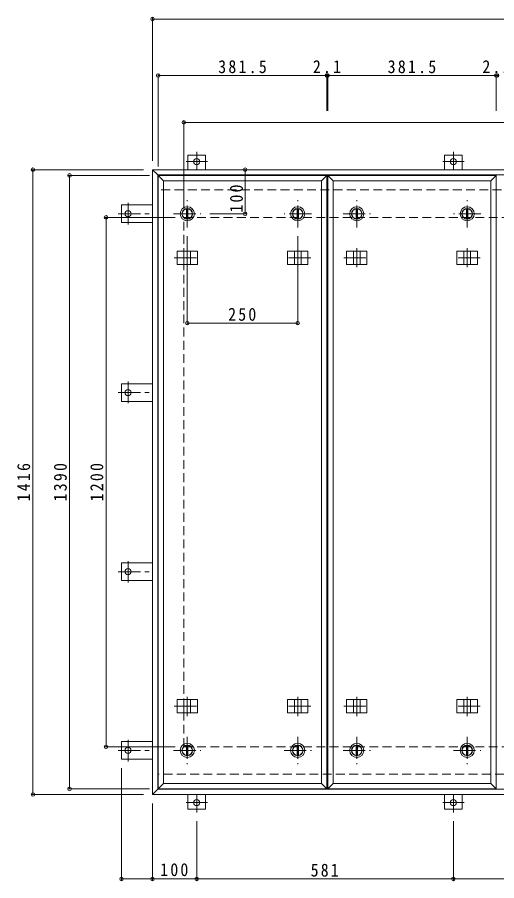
# Model space of a CAD drawing. Units: millimetres at full size, sheet at 1:10. Extents: x -2673 to 2748, y -1962 to 1787.
# Drawn here: x -2673 to -1587, y -200 to 1757 of the extents above; entities that cross this region are included whole.
import ezdxf

# ---------------------------------------------------------------- set-up
doc = ezdxf.new("R2010")
doc.units = ezdxf.units.MM
doc.header["$LTSCALE"] = 10
doc.header["$PDMODE"] = 32
doc.header["$PDSIZE"] = 8
doc.linetypes.add('CHAIN1', pattern=[8, 5, -1, 1, -1])
doc.linetypes.add('DASHED2', pattern=[3, 2, -1])
for name, color, linetype, lineweight in [('0-1_躯体', 2, 'DASHED2', 9), ('0-2_仕上', 3, 'Continuous', 9), ('0-3_建具', 4, 'Continuous', 9), ('0-C', 2, 'Continuous', 9), ('0-E', 3, 'Continuous', 9), ('0-F', 7, 'Continuous', 9)]:
    doc.layers.add(name, color=color, linetype=linetype, lineweight=lineweight)
doc.styles.add('ＭＳ ゴシック', font='')
doc.styles.get('ＭＳ ゴシック').set_extended_font_data('MS Gothic')

msp = doc.modelspace()

# ---------------------------------------------------------------- linework, layer by layer
at = {"layer": '0-1_躯体'}
for p, q in [((-436.56, 1365.62), (-2354.56, 1365.62)), ((-2295.56, 1303.62), (-495.56, 1303.62)), ((-2295.56, 103.62), (-2295.56, 1303.62)), ((-2295.56, 103.62), (-495.56, 103.62)), ((-821.19, 41.62), (-2354.56, 41.62))]:
    msp.add_line(p, q, dxfattribs=at)
at = {"layer": '0-2_仕上'}
for p, q in [((-2341.56, 1386.62), (-2353.56, 1398.62)), ((-2353.56, 1398.62), (-1972.06, 1398.62)), ((-2353.56, 8.62), (-2353.56, 1398.62)), ((-1984.06, 1386.62), (-1972.06, 1398.62)), ((-1972.06, 1398.62), (-1972.06, 8.62)), ((-1957.94, 1386.62), (-1969.94, 1398.62)), ((-1969.94, 1398.62), (-1588.44, 1398.62)), ((-1969.94, 8.62), (-1969.94, 1398.62)), ((-1600.44, 1386.62), (-1588.44, 1398.62)), ((-1588.44, 1398.62), (-1588.44, 8.62)), ((-2341.56, 1386.62), (-1984.06, 1386.62)), ((-2341.56, 20.62), (-2341.56, 1386.62)), ((-1984.06, 1386.62), (-1984.06, 20.62)), ((-1957.94, 1386.62), (-1600.44, 1386.62)), ((-1957.94, 20.62), (-1957.94, 1386.62)), ((-1600.44, 1386.62), (-1600.44, 20.62)), ((-2353.56, 8.62), (-2341.56, 20.62)), ((-1984.06, 20.62), (-2341.56, 20.62)), ((-1969.94, 8.62), (-1957.94, 20.62)), ((-1600.44, 20.62), (-1957.94, 20.62))]:
    msp.add_line(p, q, dxfattribs=at)
for points in [[(-1984.06, 20.62), (-1972.06, 8.62), (-2353.56, 8.62)], [(-1600.44, 20.62), (-1588.44, 8.62), (-1969.94, 8.62)]]:
    msp.add_lwpolyline(points, dxfattribs=at)
at = {"layer": '0-3_建具', "color": 2}
for p, q in [((-2366.56, 1411.62), (-2354.56, 1399.62)), ((-424.56, 1411.62), (-2366.56, 1411.62)), ((-2366.56, -4.38), (-2366.56, 1411.62)), ((-436.56, 1399.62), (-2354.56, 1399.62)), ((-2354.56, 7.62), (-2354.56, 1399.62)), ((-2366.56, -4.38), (-2354.56, 7.62)), ((-436.56, 7.62), (-2354.56, 7.62)), ((-424.56, -4.38), (-2366.56, -4.38))]:
    msp.add_line(p, q, dxfattribs=at)
at = {"layer": '0-3_建具', "linetype": 'CHAIN1'}
for p, q in [((-2287.81, 1233.74), (-2287.81, 1190.5)), ((-2037.81, 1233.74), (-2037.81, 1190.5)), ((-1904.19, 1233.74), (-1904.19, 1190.5)), ((-1654.19, 1233.74), (-1654.19, 1190.5)), ((-2317.22, 1211.62), (-2258.4, 1211.62)), ((-2008.4, 1211.62), (-2067.22, 1211.62)), ((-1933.6, 1211.62), (-1874.78, 1211.62)), ((-1624.78, 1211.62), (-1683.6, 1211.62)), ((-2287.81, 173.5), (-2287.81, 216.74)), ((-2037.81, 173.5), (-2037.81, 216.74)), ((-1904.19, 173.5), (-1904.19, 216.74)), ((-1654.19, 173.5), (-1654.19, 216.74)), ((-2317.22, 195.62), (-2258.4, 195.62)), ((-2008.4, 195.62), (-2067.22, 195.62)), ((-1933.6, 195.62), (-1874.78, 195.62)), ((-1624.78, 195.62), (-1683.6, 195.62))]:
    msp.add_line(p, q, dxfattribs=at)
at = {"layer": '0-3_建具'}
for p, q in [((-2310.9, 1226.62), (-2264.72, 1226.62)), ((-2310.9, 1226.62), (-2310.9, 1196.62)), ((-2295.31, 1226.62), (-2295.31, 1196.62)), ((-2280.31, 1226.62), (-2280.31, 1196.62)), ((-2264.72, 1226.62), (-2264.72, 1196.62)), ((-2014.72, 1226.62), (-2060.9, 1226.62)), ((-2060.9, 1226.62), (-2060.9, 1196.62)), ((-2045.31, 1226.62), (-2045.31, 1196.62)), ((-2030.31, 1226.62), (-2030.31, 1196.62)), ((-2014.72, 1226.62), (-2014.72, 1196.62)), ((-1927.27, 1226.62), (-1881.1, 1226.62)), ((-1927.27, 1226.62), (-1927.27, 1196.62)), ((-1911.69, 1226.62), (-1911.69, 1196.62)), ((-1896.69, 1226.62), (-1896.69, 1196.62)), ((-1881.1, 1226.62), (-1881.1, 1196.62)), ((-1631.1, 1226.62), (-1677.27, 1226.62)), ((-1677.27, 1226.62), (-1677.27, 1196.62)), ((-1661.69, 1226.62), (-1661.69, 1196.62)), ((-1646.69, 1226.62), (-1646.69, 1196.62)), ((-1631.1, 1226.62), (-1631.1, 1196.62)), ((-2310.9, 1196.62), (-2264.72, 1196.62)), ((-2014.72, 1196.62), (-2060.9, 1196.62)), ((-1927.27, 1196.62), (-1881.1, 1196.62)), ((-1631.1, 1196.62), (-1677.27, 1196.62)), ((-2310.9, 210.62), (-2264.72, 210.62)), ((-2310.9, 180.62), (-2310.9, 210.62)), ((-2295.31, 180.62), (-2295.31, 210.62)), ((-2280.31, 180.62), (-2280.31, 210.62)), ((-2264.72, 180.62), (-2264.72, 210.62)), ((-2014.72, 210.62), (-2060.9, 210.62)), ((-2060.9, 180.62), (-2060.9, 210.62)), ((-2045.31, 180.62), (-2045.31, 210.62)), ((-2030.31, 180.62), (-2030.31, 210.62)), ((-2014.72, 180.62), (-2014.72, 210.62)), ((-1927.27, 210.62), (-1881.1, 210.62)), ((-1927.27, 180.62), (-1927.27, 210.62)), ((-1911.69, 180.62), (-1911.69, 210.62)), ((-1896.69, 180.62), (-1896.69, 210.62)), ((-1881.1, 180.62), (-1881.1, 210.62)), ((-1631.1, 210.62), (-1677.27, 210.62)), ((-1677.27, 180.62), (-1677.27, 210.62)), ((-1661.69, 180.62), (-1661.69, 210.62)), ((-1646.69, 180.62), (-1646.69, 210.62)), ((-1631.1, 180.62), (-1631.1, 210.62)), ((-2310.9, 180.62), (-2264.72, 180.62)), ((-2014.72, 180.62), (-2060.9, 180.62)), ((-1927.27, 180.62), (-1881.1, 180.62)), ((-1631.1, 180.62), (-1677.27, 180.62))]:
    msp.add_line(p, q, dxfattribs=at)
at = {"layer": '0-C', "linetype": 'CHAIN1'}
for p, q in [((-2287.81, 1280.62), (-2287.81, 1342.62)), ((-2037.81, 1280.62), (-2037.81, 1342.62)), ((-1904.19, 1280.62), (-1904.19, 1342.62)), ((-1654.19, 1280.62), (-1654.19, 1342.62)), ((-2318.81, 1311.62), (-2256.81, 1311.62)), ((-2006.81, 1311.62), (-2068.81, 1311.62)), ((-1935.19, 1311.62), (-1873.19, 1311.62)), ((-1623.19, 1311.62), (-1685.19, 1311.62)), ((-2287.81, 126.62), (-2287.81, 64.62)), ((-2037.81, 126.62), (-2037.81, 64.62)), ((-1904.19, 126.62), (-1904.19, 64.62)), ((-1654.19, 126.62), (-1654.19, 64.62)), ((-2318.81, 95.62), (-2256.81, 95.62)), ((-2068.81, 95.62), (-2006.81, 95.62)), ((-1935.19, 95.62), (-1873.19, 95.62)), ((-1685.19, 95.62), (-1623.19, 95.62))]:
    msp.add_line(p, q, dxfattribs=at)
at = {"layer": '0-C'}
for p, q in [((-2289.31, 1323.02), (-2289.31, 1300.22)), ((-2286.31, 1323.02), (-2286.31, 1300.22)), ((-2039.31, 1323.02), (-2039.31, 1300.22)), ((-2036.31, 1323.02), (-2036.31, 1300.22)), ((-1905.69, 1323.02), (-1905.69, 1300.22)), ((-1902.69, 1323.02), (-1902.69, 1300.22)), ((-1655.69, 1323.02), (-1655.69, 1300.22)), ((-1652.69, 1323.02), (-1652.69, 1300.22)), ((-2289.31, 84.22), (-2289.31, 107.02)), ((-2286.31, 84.22), (-2286.31, 107.02)), ((-2039.31, 84.22), (-2039.31, 107.02)), ((-2036.31, 84.22), (-2036.31, 107.02)), ((-1905.69, 84.22), (-1905.69, 107.02)), ((-1902.69, 84.22), (-1902.69, 107.02)), ((-1655.69, 84.22), (-1655.69, 107.02)), ((-1652.69, 84.22), (-1652.69, 107.02))]:
    msp.add_line(p, q, dxfattribs=at)
for centre, radius in [((-2287.81, 1311.62), 16), ((-2287.81, 1311.62), 12), ((-2287.81, 1311.62), 11.5), ((-2037.81, 1311.62), 16), ((-2037.81, 1311.62), 12), ((-2037.81, 1311.62), 11.5), ((-1904.19, 1311.62), 16), ((-1904.19, 1311.62), 12), ((-1904.19, 1311.62), 11.5), ((-1654.19, 1311.62), 16), ((-1654.19, 1311.62), 12), ((-1654.19, 1311.62), 11.5), ((-2287.81, 95.62), 16), ((-2287.81, 95.62), 12), ((-2287.81, 95.62), 11.5), ((-2037.81, 95.62), 16), ((-2037.81, 95.62), 12), ((-2037.81, 95.62), 11.5), ((-1904.19, 95.62), 16), ((-1904.19, 95.62), 12), ((-1904.19, 95.62), 11.5), ((-1654.19, 95.62), 16), ((-1654.19, 95.62), 12), ((-1654.19, 95.62), 11.5)]:
    msp.add_circle(centre, radius, dxfattribs=at)
at = {"layer": '0-E', "linetype": 'CHAIN1'}
for p, q in [((-2266.56, 1451.98), (-2266.56, 1411.82)), ((-1685.56, 1451.98), (-1685.56, 1411.82)), ((-2241.72, 1429.82), (-2290.61, 1429.82)), ((-1660.72, 1429.82), (-1709.61, 1429.82)), ((-2421.76, 1336.46), (-2421.76, 1287.57)), ((-2443.92, 1311.62), (-2366.56, 1311.62)), ((-2421.76, 931.46), (-2421.76, 882.57)), ((-2443.92, 906.62), (-2366.56, 906.62)), ((-2421.76, 475.78), (-2421.76, 524.67)), ((-2443.92, 500.62), (-2366.56, 500.62)), ((-2421.76, 70.78), (-2421.76, 119.67)), ((-2443.92, 95.62), (-2366.56, 95.62)), ((-2266.56, -44.74), (-2266.56, -4.58)), ((-1685.56, -44.74), (-1685.56, -4.58)), ((-2241.72, -22.58), (-2290.61, -22.58)), ((-1660.72, -22.58), (-1709.61, -22.58))]:
    msp.add_line(p, q, dxfattribs=at)
at = {"layer": '0-E'}
for p, q in [((-2246.56, 1444.82), (-2286.56, 1444.82)), ((-2286.56, 1411.62), (-2286.56, 1444.82)), ((-2246.56, 1411.62), (-2246.56, 1444.82)), ((-1665.56, 1444.82), (-1705.56, 1444.82)), ((-1705.56, 1411.62), (-1705.56, 1444.82)), ((-1665.56, 1411.62), (-1665.56, 1444.82)), ((-2436.76, 1331.62), (-2436.76, 1291.62)), ((-2366.56, 1331.62), (-2436.76, 1331.62)), ((-2366.56, 1291.62), (-2436.76, 1291.62)), ((-2436.76, 926.62), (-2436.76, 886.62)), ((-2366.56, 926.62), (-2436.76, 926.62)), ((-2366.56, 886.62), (-2436.76, 886.62)), ((-2436.76, 480.62), (-2436.76, 520.62)), ((-2366.56, 520.62), (-2436.76, 520.62)), ((-2366.56, 480.62), (-2436.76, 480.62)), ((-2436.76, 75.62), (-2436.76, 115.62)), ((-2366.56, 115.62), (-2436.76, 115.62)), ((-2366.56, 75.62), (-2436.76, 75.62)), ((-2286.56, -4.38), (-2286.56, -37.58)), ((-2246.56, -4.38), (-2246.56, -37.58)), ((-1705.56, -4.38), (-1705.56, -37.58)), ((-1665.56, -4.38), (-1665.56, -37.58)), ((-2246.56, -37.58), (-2286.56, -37.58)), ((-1665.56, -37.58), (-1705.56, -37.58))]:
    msp.add_line(p, q, dxfattribs=at)
for centre in [(-2266.56, 1429.82), (-1685.56, 1429.82), (-2421.76, 1311.62), (-2421.76, 906.62), (-2421.76, 500.62), (-2421.76, 95.62), (-2266.56, -22.58), (-1685.56, -22.58)]:
    msp.add_circle(centre, 7, dxfattribs=at)
at = {"layer": '0-F'}
for p, q in [((-2366.56, 1756.01), (-2366.56, 1431.62)), ((-2366.56, 1753.01), (-424.56, 1753.01)), ((-2353.56, 1628.02), (-2353.56, 1418.62)), ((-2353.56, 1625.02), (-1972.06, 1625.02)), ((-1972.06, 1628.02), (-1972.06, 1544.92)), ((-1972.06, 1625.02), (-1969.94, 1625.02)), ((-1969.94, 1628.02), (-1969.94, 1544.92)), ((-1969.94, 1625.02), (-1588.44, 1625.02)), ((-1588.44, 1628.02), (-1588.44, 1544.92)), ((-1588.44, 1625.02), (-1586.31, 1625.02)), ((-2295.56, 1521.74), (-2295.56, 1323.62)), ((-2295.56, 1518.74), (-495.56, 1518.74)), ((-2640.17, 1411.62), (-2386.56, 1411.62)), ((-2637.17, 1411.62), (-2637.17, -4.38)), ((-2156.89, 1411.62), (-2156.89, 1311.62)), ((-2557.28, 1398.62), (-2373.56, 1398.62)), ((-2554.28, 8.62), (-2554.28, 1398.62)), ((-2153.89, 1311.62), (-2236.81, 1311.62)), ((-2474.7, 1303.62), (-2315.56, 1303.62)), ((-2471.7, 103.62), (-2471.7, 1303.62)), ((-2287.81, 1060.79), (-2287.81, 1260.62)), ((-2037.81, 1060.79), (-2037.81, 1260.62)), ((-2287.81, 1063.79), (-2037.81, 1063.79)), ((-2474.7, 103.62), (-2315.56, 103.62)), ((-2436.76, -198.71), (-2436.76, 55.62)), ((-2557.28, 8.62), (-2373.56, 8.62)), ((-2640.17, -4.38), (-2386.56, -4.38)), ((-2366.56, -198.71), (-2366.56, -24.38)), ((-2266.56, -198.71), (-2266.56, -64.74)), ((-1685.56, -198.71), (-1685.56, -64.74)), ((-2436.76, -195.71), (-2366.56, -195.71)), ((-2366.56, -195.71), (-2266.56, -195.71)), ((-1685.56, -195.71), (-2266.56, -195.71)), ((-1105.56, -195.71), (-1685.56, -195.71))]:
    msp.add_line(p, q, dxfattribs=at)
for p in [(-2366.56, 1753.01), (-2353.56, 1625.02), (-1972.06, 1625.02), (-1969.94, 1625.02), (-1588.44, 1625.02), (-1586.31, 1625.02), (-2295.56, 1518.74), (-2637.17, 1411.62), (-2156.89, 1411.62), (-2554.28, 1398.62), (-2156.89, 1311.62), (-2471.7, 1303.62), (-2287.81, 1063.79), (-2037.81, 1063.79), (-2471.7, 103.62), (-2554.28, 8.62), (-2637.17, -4.38), (-2436.76, -195.71), (-2366.56, -195.71), (-2266.56, -195.71), (-1685.56, -195.71)]:
    msp.add_point(p, dxfattribs=at)

# ---------------------------------------------------------------- texts
at = {"layer": '0-F', "color": 2, "char_height": 29.33, "attachment_point": 7, "style": 'ＭＳ ゴシック'}
for s, insert in [('\\T1.28;\\W0.9;381.5', (-2217.81, 1630.02)), ('\\T1.27;\\W0.9;2.1', (-2003.5, 1630.02)), ('\\T1.28;\\W0.9;381.5', (-1834.19, 1630.02)), ('\\T1.27;\\W0.9;2.1', (-1619.87, 1630.02)), ('\\T1.27;\\W0.9;250', (-2195.31, 1068.79)), ('\\T1.27;\\W0.9;100', (-2349.06, -189.71)), ('\\T1.27;\\W0.9;581', (-2008.56, -190.71))]:
    msp.add_mtext(s, dxfattribs=dict(at, insert=insert))
at = {"layer": '0-F', "color": 2, "char_height": 29.33, "attachment_point": 7, "rotation": 90, "style": 'ＭＳ ゴシック'}
for s, insert in [('\\T1.27;\\W0.9;100', (-2161.69, 1314.4)), ('\\T1.28;\\W0.9;1416', (-2643.17, 659.87)), ('\\T1.28;\\W0.9;1390', (-2560.28, 659.87)), ('\\T1.28;\\W0.9;1200', (-2477.7, 659.87))]:
    msp.add_mtext(s, dxfattribs=dict(at, insert=insert))

doc.saveas('drawing.dxf')
